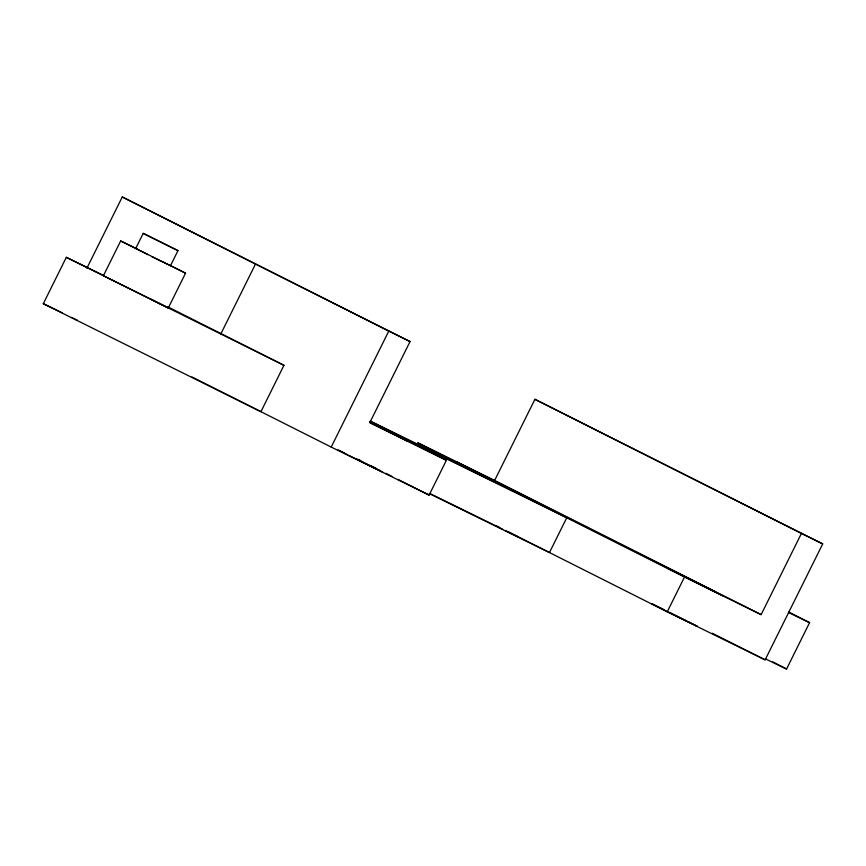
<?xml version="1.0" encoding="UTF-8"?>
<svg xmlns="http://www.w3.org/2000/svg" width="866" height="866" viewBox="0 0 866 866"><rect width="100%" height="100%" fill="white"/><g stroke="black" fill="none" stroke-linecap="round" stroke-linejoin="round"><path stroke-width="1.3" d="M167.852 306.856L283.951 365.311L260.926 411.686L43.3 303.706L66.325 257.332L104.147 275.702M86.892 268.211L122.268 196.961L410.051 341.561L369.76 422.727L446.391 460.301L429.125 495.081L331.202 447.072L191.96 376.97M136.839 248.813L120.666 240.964L103.4 275.745L168.285 307.971L185.551 273.18L170.429 265.494M147.945 254.626L135.724 248.445L143.215 233.365L177.963 250.631L170.483 265.7L161.206 261.196M220.743 334.092L255.513 264.043M331.202 447.072L388.758 331.126L122.268 196.961M416.806 445.286L417.997 442.894L494.627 480.468L761.127 614.633L801.418 533.467L534.917 399.302L494.627 480.468M534.917 399.302L822.7 543.902L765.143 659.849L667.231 611.84L684.497 577.059L417.997 442.894M765.425 658.864L786.555 669.039L809.58 622.665L788.818 612.024M177.963 250.631L143.215 233.365M135.724 248.445L136.492 248.791M185.551 273.18L120.666 240.964M809.58 622.665L788.45 612.478M43.3 303.706L52.891 308.264M338.097 449.865L340.587 451.067M471.786 469.469L464.49 465.94L510.031 488.565L456.317 461.675M676.389 572.469L669.093 568.951L714.645 591.575L502.735 485.047M53.973 308.783L62.103 312.756M341.54 451.532L344.387 452.929M659.123 607.261L651.827 603.732L666.755 611.299M388.758 331.126L410.051 341.561M801.418 533.467L822.7 543.902M370.54 421.157L535.751 502.172M369.944 421.266L566.743 517.771L549.477 552.551L429.211 493.588M684.497 577.059L761.127 614.633M71.564 317.389L77.539 320.323M429.807 493.468L502.691 529.213M505.127 530.403L518.485 536.952M660.098 607.737L663.984 609.653M369.869 422.186L408.07 441.508M387.741 431.333L370.367 422.716M151.831 256.65L160.275 260.839M669.57 612.403L686.76 620.954M356.013 458.666L365.452 463.342M667.838 611.84L697.379 626.356L694.77 624.992M150.965 299.181L168.285 307.971M366.621 463.927L380.033 470.66M348.781 455.343L382.642 472.024L382.09 471.721M283.951 365.311L66.325 257.332M687.907 621.528L690.191 622.676M343.131 452.507L347.699 454.802M707.338 588.057L722.807 595.84M369.49 421.58L446.391 460.301M712.328 633.263L765.143 659.849M496.857 526.063L499.26 527.275M508.872 532.114L667.231 611.84M358.232 459.391L360.635 460.604M370.247 465.443L376.255 468.463M385.868 473.301L391.876 476.332M397.884 479.353L429.125 495.081M772.786 661.927L786.555 669.039M691.339 623.26L693.623 624.408M339.689 450.775L341.983 451.933"/></g></svg>
